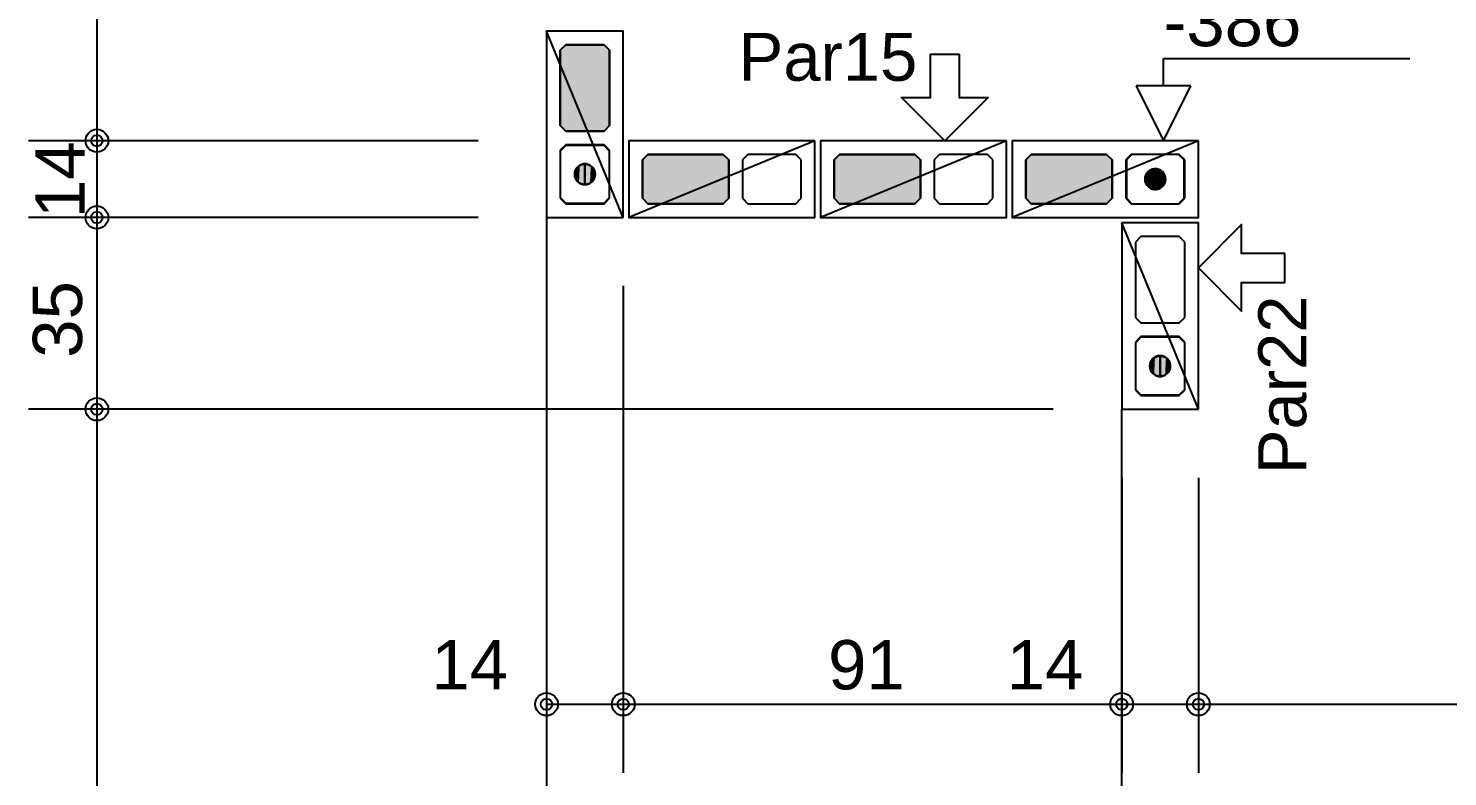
# Model space of a CAD drawing. Extents: x 0 to 119, y 0 to 84.
# Drawn here: x 9.94 to 15.12, y 43.38 to 46.11 of the extents above; entities that cross this region are included whole.
import ezdxf

# ---------------------------------------------------------------- set-up
doc = ezdxf.new("R2010")
doc.units = 0
doc.header["$MEASUREMENT"] = 0
doc.linetypes.add('ESTILO_TQS_0003', pattern=[1.5, 0.5, -0.4, 0.1, -0.5])
doc.linetypes.add('ESTILO_TQS_0005', pattern=[0.4, 0.3, -0.1])
for name, color, linetype in [('20', 1, 'CONTINUOUS'), ('27', 250, 'CONTINUOUS'), ('3', 7, 'CONTINUOUS'), ('35', 255, 'CONTINUOUS'), ('9', 8, 'CONTINUOUS')]:
    doc.layers.add(name, color=color, linetype=linetype)
doc.styles.add('TQS_ARIAL', font='arial.ttf')

msp = doc.modelspace()

# ---------------------------------------------------------------- linework, layer by layer
at = {"layer": '20', "color": 1, "linetype": 'Continuous'}
for p, q in [((14.082698, 45.90055), (14.082698, 46.00055)), ((14.082698, 46.00055), (14.982698, 46.00055)), ((14.182698, 45.90055), (13.982698, 45.90055)), ((13.982698, 45.90055), (14.082698, 45.70055)), ((14.082698, 45.70055), (14.182698, 45.90055))]:
    msp.add_line(p, q, dxfattribs=at)
at = {"layer": '27', "color": 250, "linetype": 'ESTILO_TQS_0005'}
for points in [[(12.04025, 45.73555), (12.06025, 45.75555), (12.06025, 46.03055), (12.04025, 46.05055), (11.90025, 46.05055), (11.88025, 46.03055), (11.88025, 45.75555), (11.90025, 45.73555), (12.04025, 45.73555)], [(12.04025, 45.47055), (12.06025, 45.49055), (12.06025, 45.66555), (12.04025, 45.68555), (11.90025, 45.68555), (11.88025, 45.66555), (11.88025, 45.49055), (11.90025, 45.47055), (12.04025, 45.47055)], [(12.49525, 45.63055), (12.47525, 45.65055), (12.20025, 45.65055), (12.18025, 45.63055), (12.18025, 45.49055), (12.20025, 45.47055), (12.47525, 45.47055), (12.49525, 45.49055), (12.49525, 45.63055)], [(12.76025, 45.63055), (12.74025, 45.65055), (12.56525, 45.65055), (12.54525, 45.63055), (12.54525, 45.49055), (12.56525, 45.47055), (12.74025, 45.47055), (12.76025, 45.49055), (12.76025, 45.63055)], [(13.19525, 45.63055), (13.17525, 45.65055), (12.90025, 45.65055), (12.88025, 45.63055), (12.88025, 45.49055), (12.90025, 45.47055), (13.17525, 45.47055), (13.19525, 45.49055), (13.19525, 45.63055)], [(13.46025, 45.63055), (13.44025, 45.65055), (13.26525, 45.65055), (13.24525, 45.63055), (13.24525, 45.49055), (13.26525, 45.47055), (13.44025, 45.47055), (13.46025, 45.49055), (13.46025, 45.63055)], [(13.89525, 45.63055), (13.87525, 45.65055), (13.60025, 45.65055), (13.58025, 45.63055), (13.58025, 45.49055), (13.60025, 45.47055), (13.87525, 45.47055), (13.89525, 45.49055), (13.89525, 45.63055)], [(14.16025, 45.63055), (14.14025, 45.65055), (13.96525, 45.65055), (13.94525, 45.63055), (13.94525, 45.49055), (13.96525, 45.47055), (14.14025, 45.47055), (14.16025, 45.49055), (14.16025, 45.63055)], [(14.14025, 45.03555), (14.16025, 45.05555), (14.16025, 45.33055), (14.14025, 45.35055), (14.00025, 45.35055), (13.98025, 45.33055), (13.98025, 45.05555), (14.00025, 45.03555), (14.14025, 45.03555)], [(14.14025, 44.77055), (14.16025, 44.79055), (14.16025, 44.96555), (14.14025, 44.98555), (14.00025, 44.98555), (13.98025, 44.96555), (13.98025, 44.79055), (14.00025, 44.77055), (14.14025, 44.77055)]]:
    msp.add_lwpolyline(points, dxfattribs=at)
at = {"layer": '3', "color": 7, "linetype": 'Continuous'}
for p, q in [((12.11025, 45.42055), (11.83025, 46.10055)), ((11.90025, 45.68305), (11.88025, 45.66305)), ((11.88025, 45.66305), (11.88025, 45.49305)), ((12.04025, 45.68305), (11.90025, 45.68305)), ((12.06025, 45.66305), (12.04025, 45.68305)), ((12.06025, 45.49305), (12.06025, 45.66305)), ((12.81025, 45.70055), (12.13025, 45.42055)), ((13.51025, 45.70055), (12.83025, 45.42055)), ((14.21025, 45.70055), (13.53025, 45.42055)), ((13.96775, 45.65055), (13.94775, 45.63055)), ((13.94775, 45.63055), (13.94775, 45.49055)), ((14.13775, 45.65055), (13.96775, 45.65055)), ((14.15775, 45.63055), (14.13775, 45.65055)), ((14.15775, 45.49055), (14.15775, 45.63055)), ((11.88025, 45.49305), (11.90025, 45.47305)), ((11.90025, 45.47305), (12.04025, 45.47305)), ((12.04025, 45.47305), (12.06025, 45.49305)), ((13.94775, 45.49055), (13.96775, 45.47055)), ((13.96775, 45.47055), (14.13775, 45.47055)), ((14.13775, 45.47055), (14.15775, 45.49055)), ((14.21025, 44.72055), (13.93025, 45.40055)), ((14.00025, 44.98305), (13.98025, 44.96305)), ((14.14025, 44.98305), (14.00025, 44.98305)), ((14.16025, 44.96305), (14.14025, 44.98305)), ((13.98025, 44.96305), (13.98025, 44.79305)), ((14.16025, 44.79305), (14.16025, 44.96305)), ((13.98025, 44.79305), (14.00025, 44.77305)), ((14.00025, 44.77305), (14.14025, 44.77305)), ((14.14025, 44.77305), (14.16025, 44.79305))]:
    msp.add_line(p, q, dxfattribs=at)
for points in [[(12.11025, 45.42055), (12.11025, 46.10055), (11.83025, 46.10055), (11.83025, 45.42055), (12.11025, 45.42055)], [(13.337275, 46.016497), (13.337275, 45.858524), (13.442591, 45.858524), (13.284617, 45.70055), (13.126644, 45.858524), (13.231959, 45.858524), (13.231959, 46.016497), (13.337275, 46.016497)], [(12.81025, 45.70055), (12.13025, 45.70055), (12.13025, 45.42055), (12.81025, 45.42055), (12.81025, 45.70055)], [(13.51025, 45.70055), (12.83025, 45.70055), (12.83025, 45.42055), (13.51025, 45.42055), (13.51025, 45.70055)], [(14.21025, 45.70055), (13.53025, 45.70055), (13.53025, 45.42055), (14.21025, 45.42055), (14.21025, 45.70055)], [(11.97025, 45.57865), (11.970311, 45.578647), (11.970371, 45.578638), (11.97043, 45.578622), (11.970487, 45.578601), (11.970541, 45.578575), (11.970593, 45.578542), (11.970641, 45.578505), (11.970685, 45.578463), (11.970724, 45.578417), (11.970759, 45.578367), (11.970789, 45.578314), (11.970813, 45.578258), (11.970831, 45.5782), (11.970843, 45.578141), (11.970849, 45.57808), (11.970849, 45.57802), (11.970843, 45.577959), (11.970831, 45.5779), (11.970813, 45.577842), (11.970789, 45.577786), (11.970759, 45.577733), (11.970724, 45.577683), (11.970685, 45.577637), (11.970641, 45.577595), (11.970593, 45.577558), (11.970541, 45.577525), (11.970487, 45.577499), (11.97043, 45.577478), (11.970371, 45.577462), (11.970311, 45.577453), (11.97025, 45.57745), (11.97025, 45.61585), (11.966426, 45.615656), (11.962641, 45.615076), (11.958934, 45.614116), (11.955343, 45.612787), (11.951906, 45.6111), (11.948656, 45.609075), (11.945628, 45.606731), (11.942853, 45.604093), (11.940359, 45.601188), (11.938171, 45.598045), (11.936313, 45.594697), (11.934803, 45.591178), (11.933657, 45.587525), (11.932886, 45.583774), (11.932499, 45.579965), (11.932499, 45.576135), (11.932886, 45.572326), (11.933657, 45.568575), (11.934803, 45.564922), (11.936313, 45.561403), (11.938171, 45.558055), (11.940359, 45.554912), (11.942853, 45.552007), (11.945628, 45.549369), (11.948656, 45.547025), (11.951906, 45.545), (11.955343, 45.543313), (11.958934, 45.541984), (11.962641, 45.541024), (11.966426, 45.540444), (11.97025, 45.54025), (11.97025, 45.57865)], [(11.97025, 45.57745), (11.970189, 45.577453), (11.970129, 45.577462), (11.97007, 45.577478), (11.970013, 45.577499), (11.969959, 45.577525), (11.969907, 45.577558), (11.969859, 45.577595), (11.969815, 45.577637), (11.969776, 45.577683), (11.969741, 45.577733), (11.969711, 45.577786), (11.969687, 45.577842), (11.969669, 45.5779), (11.969657, 45.577959), (11.969651, 45.57802), (11.969651, 45.57808), (11.969657, 45.578141), (11.969669, 45.5782), (11.969687, 45.578258), (11.969711, 45.578314), (11.969741, 45.578367), (11.969776, 45.578417), (11.969815, 45.578463), (11.969859, 45.578505), (11.969907, 45.578542), (11.969959, 45.578575), (11.970013, 45.578601), (11.97007, 45.578622), (11.970129, 45.578638), (11.970189, 45.578647), (11.97025, 45.57865), (11.97025, 45.54025), (11.974074, 45.540444), (11.977859, 45.541024), (11.981566, 45.541984), (11.985157, 45.543313), (11.988594, 45.545), (11.991844, 45.547025), (11.994872, 45.549369), (11.997647, 45.552007), (12.000141, 45.554912), (12.002329, 45.558055), (12.004187, 45.561403), (12.005697, 45.564922), (12.006843, 45.568575), (12.007614, 45.572326), (12.008001, 45.576135), (12.008001, 45.579965), (12.007614, 45.583774), (12.006843, 45.587525), (12.005697, 45.591178), (12.004187, 45.594697), (12.002329, 45.598045), (12.000141, 45.601188), (11.997647, 45.604093), (11.994872, 45.606731), (11.991844, 45.609075), (11.988594, 45.6111), (11.985157, 45.612787), (11.981566, 45.614116), (11.977859, 45.615076), (11.974074, 45.615656), (11.97025, 45.61585), (11.97025, 45.57745)], [(14.05335, 45.56055), (14.053347, 45.560489), (14.053338, 45.560429), (14.053322, 45.56037), (14.053301, 45.560313), (14.053275, 45.560259), (14.053242, 45.560207), (14.053205, 45.560159), (14.053163, 45.560115), (14.053117, 45.560076), (14.053067, 45.560041), (14.053014, 45.560011), (14.052958, 45.559987), (14.0529, 45.559969), (14.052841, 45.559957), (14.05278, 45.559951), (14.05272, 45.559951), (14.052659, 45.559957), (14.0526, 45.559969), (14.052542, 45.559987), (14.052486, 45.560011), (14.052433, 45.560041), (14.052383, 45.560076), (14.052337, 45.560115), (14.052295, 45.560159), (14.052258, 45.560207), (14.052225, 45.560259), (14.052199, 45.560313), (14.052178, 45.56037), (14.052162, 45.560429), (14.052153, 45.560489), (14.05215, 45.56055), (14.09055, 45.56055), (14.090356, 45.564374), (14.089776, 45.568159), (14.088816, 45.571866), (14.087487, 45.575457), (14.0858, 45.578894), (14.083775, 45.582144), (14.081431, 45.585172), (14.078793, 45.587947), (14.075888, 45.590441), (14.072745, 45.592629), (14.069397, 45.594487), (14.065878, 45.595997), (14.062225, 45.597143), (14.058474, 45.597914), (14.054665, 45.598301), (14.050835, 45.598301), (14.047026, 45.597914), (14.043275, 45.597143), (14.039622, 45.595997), (14.036103, 45.594487), (14.032755, 45.592629), (14.029612, 45.590441), (14.026707, 45.587947), (14.024069, 45.585172), (14.021725, 45.582144), (14.0197, 45.578894), (14.018013, 45.575457), (14.016684, 45.571866), (14.015724, 45.568159), (14.015144, 45.564374), (14.01495, 45.56055), (14.05335, 45.56055)], [(14.05215, 45.56055), (14.052153, 45.560611), (14.052162, 45.560671), (14.052178, 45.56073), (14.052199, 45.560787), (14.052225, 45.560841), (14.052258, 45.560893), (14.052295, 45.560941), (14.052337, 45.560985), (14.052383, 45.561024), (14.052433, 45.561059), (14.052486, 45.561089), (14.052542, 45.561113), (14.0526, 45.561131), (14.052659, 45.561143), (14.05272, 45.561149), (14.05278, 45.561149), (14.052841, 45.561143), (14.0529, 45.561131), (14.052958, 45.561113), (14.053014, 45.561089), (14.053067, 45.561059), (14.053117, 45.561024), (14.053163, 45.560985), (14.053205, 45.560941), (14.053242, 45.560893), (14.053275, 45.560841), (14.053301, 45.560787), (14.053322, 45.56073), (14.053338, 45.560671), (14.053347, 45.560611), (14.05335, 45.56055), (14.01495, 45.56055), (14.015144, 45.556726), (14.015724, 45.552941), (14.016684, 45.549234), (14.018013, 45.545643), (14.0197, 45.542206), (14.021725, 45.538956), (14.024069, 45.535928), (14.026707, 45.533153), (14.029612, 45.530659), (14.032755, 45.528471), (14.036103, 45.526613), (14.039622, 45.525103), (14.043275, 45.523957), (14.047026, 45.523186), (14.050835, 45.522799), (14.054665, 45.522799), (14.058474, 45.523186), (14.062225, 45.523957), (14.065878, 45.525103), (14.069397, 45.526613), (14.072745, 45.528471), (14.075888, 45.530659), (14.078793, 45.533153), (14.081431, 45.535928), (14.083775, 45.538956), (14.0858, 45.542206), (14.087487, 45.545643), (14.088816, 45.549234), (14.089776, 45.552941), (14.090356, 45.556726), (14.09055, 45.56055), (14.05215, 45.56055)], [(11.83025, 45.42055), (11.83025, 41.30055), (13.93025, 41.30055)], [(14.21025, 44.72055), (14.21025, 45.40055), (13.93025, 45.40055), (13.93025, 44.72055), (14.21025, 44.72055)], [(14.526197, 45.288937), (14.368224, 45.288937), (14.368224, 45.394253), (14.21025, 45.236279), (14.368224, 45.078305), (14.368224, 45.183621), (14.526197, 45.183621), (14.526197, 45.288937)], [(14.07025, 44.87865), (14.070311, 44.878647), (14.070371, 44.878638), (14.07043, 44.878622), (14.070487, 44.878601), (14.070541, 44.878575), (14.070593, 44.878542), (14.070641, 44.878505), (14.070685, 44.878463), (14.070724, 44.878417), (14.070759, 44.878367), (14.070789, 44.878314), (14.070813, 44.878258), (14.070831, 44.8782), (14.070843, 44.878141), (14.070849, 44.87808), (14.070849, 44.87802), (14.070843, 44.877959), (14.070831, 44.8779), (14.070813, 44.877842), (14.070789, 44.877786), (14.070759, 44.877733), (14.070724, 44.877683), (14.070685, 44.877637), (14.070641, 44.877595), (14.070593, 44.877558), (14.070541, 44.877525), (14.070487, 44.877499), (14.07043, 44.877478), (14.070371, 44.877462), (14.070311, 44.877453), (14.07025, 44.87745), (14.07025, 44.91585), (14.066426, 44.915656), (14.062641, 44.915076), (14.058934, 44.914116), (14.055343, 44.912787), (14.051906, 44.9111), (14.048656, 44.909075), (14.045628, 44.906731), (14.042853, 44.904093), (14.040359, 44.901188), (14.038171, 44.898045), (14.036313, 44.894697), (14.034803, 44.891178), (14.033657, 44.887525), (14.032886, 44.883774), (14.032499, 44.879965), (14.032499, 44.876135), (14.032886, 44.872326), (14.033657, 44.868575), (14.034803, 44.864922), (14.036313, 44.861403), (14.038171, 44.858055), (14.040359, 44.854912), (14.042853, 44.852007), (14.045628, 44.849369), (14.048656, 44.847025), (14.051906, 44.845), (14.055343, 44.843313), (14.058934, 44.841984), (14.062641, 44.841024), (14.066426, 44.840444), (14.07025, 44.84025), (14.07025, 44.87865)], [(14.07025, 44.87745), (14.070189, 44.877453), (14.070129, 44.877462), (14.07007, 44.877478), (14.070013, 44.877499), (14.069959, 44.877525), (14.069907, 44.877558), (14.069859, 44.877595), (14.069815, 44.877637), (14.069776, 44.877683), (14.069741, 44.877733), (14.069711, 44.877786), (14.069687, 44.877842), (14.069669, 44.8779), (14.069657, 44.877959), (14.069651, 44.87802), (14.069651, 44.87808), (14.069657, 44.878141), (14.069669, 44.8782), (14.069687, 44.878258), (14.069711, 44.878314), (14.069741, 44.878367), (14.069776, 44.878417), (14.069815, 44.878463), (14.069859, 44.878505), (14.069907, 44.878542), (14.069959, 44.878575), (14.070013, 44.878601), (14.07007, 44.878622), (14.070129, 44.878638), (14.070189, 44.878647), (14.07025, 44.87865), (14.07025, 44.84025), (14.074074, 44.840444), (14.077859, 44.841024), (14.081566, 44.841984), (14.085157, 44.843313), (14.088594, 44.845), (14.091844, 44.847025), (14.094872, 44.849369), (14.097647, 44.852007), (14.100141, 44.854912), (14.102329, 44.858055), (14.104187, 44.861403), (14.105697, 44.864922), (14.106843, 44.868575), (14.107614, 44.872326), (14.108001, 44.876135), (14.108001, 44.879965), (14.107614, 44.883774), (14.106843, 44.887525), (14.105697, 44.891178), (14.104187, 44.894697), (14.102329, 44.898045), (14.100141, 44.901188), (14.097647, 44.904093), (14.094872, 44.906731), (14.091844, 44.909075), (14.088594, 44.9111), (14.085157, 44.912787), (14.081566, 44.914116), (14.077859, 44.915076), (14.074074, 44.915656), (14.07025, 44.91585), (14.07025, 44.87745)], [(13.93025, 41.70055), (13.93025, 44.72055)]]:
    msp.add_lwpolyline(points, dxfattribs=at)
for centre in [(11.97025, 45.57805), (14.05275, 45.56055), (14.07025, 44.87805)]:
    msp.add_circle(centre, 0.0372, dxfattribs=at)
for points in [[(11.938171, 45.598045), (11.938171, 45.558055), (11.940359, 45.601188)], [(11.938171, 45.558055), (11.940359, 45.554912), (11.940359, 45.601188)], [(11.940359, 45.601188), (11.940359, 45.554912), (11.942853, 45.604093)], [(11.940359, 45.554912), (11.942853, 45.552007), (11.942853, 45.604093)], [(11.942853, 45.604093), (11.942853, 45.552007), (11.945628, 45.606731)], [(11.942853, 45.552007), (11.945628, 45.549369), (11.945628, 45.606731)], [(11.945628, 45.606731), (11.945628, 45.549369), (11.948656, 45.609075)], [(11.945628, 45.549369), (11.948656, 45.547025), (11.948656, 45.609075)], [(11.948656, 45.609075), (11.948656, 45.547025), (11.951906, 45.6111)], [(11.948656, 45.547025), (11.951906, 45.545), (11.951906, 45.6111)], [(11.951906, 45.6111), (11.951906, 45.545), (11.955343, 45.612787)], [(11.951906, 45.545), (11.955343, 45.543313), (11.955343, 45.612787)], [(11.955343, 45.612787), (11.955343, 45.543313), (11.958934, 45.614116)], [(11.955343, 45.543313), (11.958934, 45.541984), (11.958934, 45.614116)], [(11.958934, 45.614116), (11.958934, 45.541984), (11.962641, 45.615076)], [(11.958934, 45.541984), (11.962641, 45.541024), (11.962641, 45.615076)], [(11.966426, 45.540444), (11.966426, 45.615656), (11.962641, 45.541024)], [(11.962641, 45.615076), (11.962641, 45.541024), (11.966426, 45.615656)], [(11.966426, 45.540444), (11.97025, 45.57865), (11.97025, 45.61585)], [(11.966426, 45.540444), (11.97025, 45.61585), (11.966426, 45.615656)], [(11.97025, 45.57745), (11.974074, 45.615656), (11.97025, 45.61585)], [(11.97025, 45.57745), (11.97025, 45.54025), (11.974074, 45.615656)], [(11.97025, 45.54025), (11.974074, 45.540444), (11.974074, 45.615656)], [(11.974074, 45.615656), (11.974074, 45.540444), (11.977859, 45.615076)], [(11.974074, 45.540444), (11.977859, 45.541024), (11.977859, 45.615076)], [(11.977859, 45.615076), (11.977859, 45.541024), (11.981566, 45.614116)], [(11.977859, 45.541024), (11.981566, 45.541984), (11.981566, 45.614116)], [(11.981566, 45.614116), (11.981566, 45.541984), (11.985157, 45.612787)], [(11.981566, 45.541984), (11.985157, 45.543313), (11.985157, 45.612787)], [(11.985157, 45.612787), (11.985157, 45.543313), (11.988594, 45.6111)], [(11.985157, 45.543313), (11.988594, 45.545), (11.988594, 45.6111)], [(11.988594, 45.6111), (11.988594, 45.545), (11.991844, 45.609075)], [(11.988594, 45.545), (11.991844, 45.547025), (11.991844, 45.609075)], [(11.991844, 45.609075), (11.991844, 45.547025), (11.994872, 45.606731)], [(11.991844, 45.547025), (11.994872, 45.549369), (11.994872, 45.606731)], [(11.994872, 45.606731), (11.994872, 45.549369), (11.997647, 45.604093)], [(11.994872, 45.549369), (11.997647, 45.552007), (11.997647, 45.604093)], [(11.997647, 45.604093), (11.997647, 45.552007), (12.000141, 45.601188)], [(11.997647, 45.552007), (12.000141, 45.554912), (12.000141, 45.601188)], [(12.000141, 45.601188), (12.000141, 45.554912), (12.002329, 45.598045)], [(11.932499, 45.579965), (11.932499, 45.576135), (11.932886, 45.583774)], [(11.932499, 45.576135), (11.932886, 45.572326), (11.932886, 45.583774)], [(11.932886, 45.583774), (11.932886, 45.572326), (11.933657, 45.587525)], [(11.932886, 45.572326), (11.933657, 45.568575), (11.933657, 45.587525)], [(11.933657, 45.587525), (11.933657, 45.568575), (11.934803, 45.591178)], [(11.933657, 45.568575), (11.934803, 45.564922), (11.934803, 45.591178)], [(11.934803, 45.591178), (11.934803, 45.564922), (11.936313, 45.594697)], [(11.934803, 45.564922), (11.936313, 45.561403), (11.936313, 45.594697)], [(11.936313, 45.594697), (11.936313, 45.561403), (11.938171, 45.598045)], [(11.936313, 45.561403), (11.938171, 45.558055), (11.938171, 45.598045)], [(11.966426, 45.540444), (11.97025, 45.54025), (11.97025, 45.57865)], [(11.969815, 45.577637), (11.97025, 45.57745), (11.969776, 45.577683)], [(11.97025, 45.57745), (11.97025, 45.57745), (11.969776, 45.577683)], [(11.969776, 45.577683), (11.97025, 45.57745), (11.969776, 45.577683)], [(11.97025, 45.57745), (11.97025, 45.57745), (11.969776, 45.577683)], [(11.969776, 45.577683), (11.97025, 45.57745), (11.969776, 45.577683)], [(11.97025, 45.57745), (11.97025, 45.57745), (11.969776, 45.577683)], [(11.969859, 45.577595), (11.97025, 45.57745), (11.969815, 45.577637)], [(11.97025, 45.57745), (11.97025, 45.57745), (11.969815, 45.577637)], [(11.969815, 45.577637), (11.97025, 45.57745), (11.969815, 45.577637)], [(11.97025, 45.57745), (11.97025, 45.57745), (11.969815, 45.577637)], [(11.969907, 45.577558), (11.97025, 45.57745), (11.969859, 45.577595)], [(11.97025, 45.57745), (11.97025, 45.57745), (11.969859, 45.577595)], [(11.969959, 45.577525), (11.97025, 45.57745), (11.969907, 45.577558)], [(11.97025, 45.57745), (11.97025, 45.57745), (11.969907, 45.577558)], [(11.97007, 45.577478), (11.97025, 45.57745), (11.969959, 45.577525)], [(11.97025, 45.57745), (11.97025, 45.57745), (11.969959, 45.577525)], [(11.97025, 45.57745), (11.97025, 45.57745), (11.97007, 45.577478)], [(11.97025, 45.57745), (11.97025, 45.57745), (11.97007, 45.577478)], [(11.97025, 45.57865), (11.970724, 45.578417), (11.97025, 45.57865)], [(11.970724, 45.578417), (11.970724, 45.578417), (11.97025, 45.57865)], [(11.97025, 45.57865), (11.970724, 45.578417), (11.97025, 45.57865)], [(11.970724, 45.578417), (11.970724, 45.578417), (11.97025, 45.57865)], [(11.97025, 45.57865), (11.970724, 45.578417), (11.97025, 45.57865)], [(11.970724, 45.578417), (11.970685, 45.578463), (11.97025, 45.57865)], [(11.97025, 45.57865), (11.970685, 45.578463), (11.97025, 45.57865)], [(11.970685, 45.578463), (11.970685, 45.578463), (11.97025, 45.57865)], [(11.97025, 45.57865), (11.970685, 45.578463), (11.97025, 45.57865)], [(11.970685, 45.578463), (11.970641, 45.578505), (11.97025, 45.57865)], [(11.97025, 45.57865), (11.970641, 45.578505), (11.97025, 45.57865)], [(11.970641, 45.578505), (11.970593, 45.578542), (11.97025, 45.57865)], [(11.97025, 45.57865), (11.970593, 45.578542), (11.97025, 45.57865)], [(11.970593, 45.578542), (11.970541, 45.578575), (11.97025, 45.57865)], [(11.97025, 45.57865), (11.970541, 45.578575), (11.97025, 45.57865)], [(11.970541, 45.578575), (11.97043, 45.578622), (11.97025, 45.57865)], [(11.97025, 45.57865), (11.97043, 45.578622), (11.97025, 45.57865)], [(11.97043, 45.578622), (11.97025, 45.57865), (11.97025, 45.57865)], [(11.97025, 45.57865), (11.97025, 45.57865), (11.97025, 45.57865)], [(11.97025, 45.57865), (11.97025, 45.57865), (11.97025, 45.57865)], [(11.97025, 45.57865), (11.97025, 45.57865), (11.97025, 45.57865)], [(11.97025, 45.57865), (11.97025, 45.57865), (11.97025, 45.57865)], [(11.97025, 45.57865), (11.97025, 45.57865), (11.97025, 45.57865)], [(11.97025, 45.57865), (11.97025, 45.57865), (11.97025, 45.57865)], [(11.97025, 45.57865), (11.97025, 45.57865), (11.97025, 45.57865)], [(11.97025, 45.57865), (11.97025, 45.57865), (11.97025, 45.57865)], [(11.97025, 45.57865), (11.97025, 45.57865), (11.97025, 45.57865)], [(11.97025, 45.57865), (11.97025, 45.57865), (11.97025, 45.57865)], [(11.97025, 45.57865), (11.97025, 45.57865), (11.97025, 45.57865)], [(11.97025, 45.57865), (11.97025, 45.57865), (11.97025, 45.57865)], [(11.97025, 45.57745), (11.97025, 45.57745), (11.97025, 45.57745)], [(11.97025, 45.57745), (11.97025, 45.57745), (11.97025, 45.57745)], [(11.97025, 45.57745), (11.97025, 45.57745), (11.97025, 45.57745)], [(11.97025, 45.57745), (11.97025, 45.57745), (11.97025, 45.57745)], [(11.97025, 45.57745), (11.97025, 45.57745), (11.97025, 45.57745)], [(11.97025, 45.57745), (11.97025, 45.57745), (11.97025, 45.57745)], [(11.97025, 45.57745), (11.97025, 45.57745), (11.97025, 45.57745)], [(11.97025, 45.57745), (11.97025, 45.57745), (11.97025, 45.57745)], [(11.97025, 45.57745), (11.97025, 45.57745), (11.97025, 45.57745)], [(11.97025, 45.57745), (11.97025, 45.57745), (11.97025, 45.57745)], [(11.97025, 45.57745), (11.97025, 45.57745), (11.97025, 45.57745)], [(11.97025, 45.57745), (11.97025, 45.57745), (11.97025, 45.57745)], [(12.000141, 45.554912), (12.002329, 45.558055), (12.002329, 45.598045)], [(12.002329, 45.598045), (12.002329, 45.558055), (12.004187, 45.594697)], [(12.002329, 45.558055), (12.004187, 45.561403), (12.004187, 45.594697)], [(12.004187, 45.594697), (12.004187, 45.561403), (12.005697, 45.591178)], [(12.004187, 45.561403), (12.005697, 45.564922), (12.005697, 45.591178)], [(12.005697, 45.591178), (12.005697, 45.564922), (12.006843, 45.587525)], [(12.005697, 45.564922), (12.006843, 45.568575), (12.006843, 45.587525)], [(12.006843, 45.587525), (12.006843, 45.568575), (12.007614, 45.583774)], [(12.006843, 45.568575), (12.007614, 45.572326), (12.007614, 45.583774)], [(12.007614, 45.583774), (12.007614, 45.572326), (12.008001, 45.579965)], [(12.007614, 45.572326), (12.008001, 45.576135), (12.008001, 45.579965)], [(14.05335, 45.56055), (14.015144, 45.564374), (14.01495, 45.56055)], [(14.05215, 45.56055), (14.01495, 45.56055), (14.015144, 45.556726)], [(14.05335, 45.56055), (14.015724, 45.568159), (14.015144, 45.564374)], [(14.05215, 45.56055), (14.015144, 45.556726), (14.015724, 45.552941)], [(14.05335, 45.56055), (14.016684, 45.571866), (14.015724, 45.568159)], [(14.05215, 45.56055), (14.015724, 45.552941), (14.016684, 45.549234)], [(14.05335, 45.56055), (14.018013, 45.575457), (14.016684, 45.571866)], [(14.05215, 45.56055), (14.016684, 45.549234), (14.018013, 45.545643)], [(14.05335, 45.56055), (14.0197, 45.578894), (14.018013, 45.575457)], [(14.05215, 45.56055), (14.018013, 45.545643), (14.0197, 45.542206)], [(14.05335, 45.56055), (14.021725, 45.582144), (14.0197, 45.578894)], [(14.05215, 45.56055), (14.0197, 45.542206), (14.021725, 45.538956)], [(14.05335, 45.56055), (14.024069, 45.585172), (14.021725, 45.582144)], [(14.05215, 45.56055), (14.021725, 45.538956), (14.024069, 45.535928)], [(14.05335, 45.56055), (14.026707, 45.587947), (14.024069, 45.585172)], [(14.05215, 45.56055), (14.024069, 45.535928), (14.026707, 45.533153)], [(14.05335, 45.56055), (14.029612, 45.590441), (14.026707, 45.587947)], [(14.05215, 45.56055), (14.026707, 45.533153), (14.029612, 45.530659)], [(14.05335, 45.56055), (14.032755, 45.592629), (14.029612, 45.590441)], [(14.05215, 45.56055), (14.029612, 45.530659), (14.032755, 45.528471)], [(14.05335, 45.56055), (14.036103, 45.594487), (14.032755, 45.592629)], [(14.05215, 45.56055), (14.032755, 45.528471), (14.036103, 45.526613)], [(14.05335, 45.56055), (14.039622, 45.595997), (14.036103, 45.594487)], [(14.05215, 45.56055), (14.036103, 45.526613), (14.039622, 45.525103)], [(14.05335, 45.56055), (14.043275, 45.597143), (14.039622, 45.595997)], [(14.05215, 45.56055), (14.039622, 45.525103), (14.043275, 45.523957)], [(14.05335, 45.56055), (14.047026, 45.597914), (14.043275, 45.597143)], [(14.05215, 45.56055), (14.043275, 45.523957), (14.047026, 45.523186)], [(14.05335, 45.56055), (14.050835, 45.598301), (14.047026, 45.597914)], [(14.05215, 45.56055), (14.047026, 45.523186), (14.050835, 45.522799)], [(14.05335, 45.56055), (14.054665, 45.598301), (14.050835, 45.598301)], [(14.05215, 45.56055), (14.050835, 45.522799), (14.054665, 45.522799)], [(14.052383, 45.561024), (14.052178, 45.56073), (14.05215, 45.56055)], [(14.052383, 45.561024), (14.05215, 45.56055), (14.05215, 45.56055)], [(14.052383, 45.561024), (14.05215, 45.56055), (14.05215, 45.56055)], [(14.052383, 45.561024), (14.05215, 45.56055), (14.05215, 45.56055)], [(14.052383, 45.561024), (14.05215, 45.56055), (14.05215, 45.56055)], [(14.052383, 45.561024), (14.05215, 45.56055), (14.05215, 45.56055)], [(14.052383, 45.561024), (14.05215, 45.56055), (14.05215, 45.56055)], [(14.052383, 45.561024), (14.05215, 45.56055), (14.05215, 45.56055)], [(14.052383, 45.561024), (14.05215, 45.56055), (14.05215, 45.56055)], [(14.052383, 45.561024), (14.05215, 45.56055), (14.05215, 45.56055)], [(14.052383, 45.561024), (14.05215, 45.56055), (14.05215, 45.56055)], [(14.052383, 45.561024), (14.05215, 45.56055), (14.05215, 45.56055)], [(14.052383, 45.561024), (14.05215, 45.56055), (14.05215, 45.56055)], [(14.052383, 45.561024), (14.05215, 45.56055), (14.05215, 45.56055)], [(14.052383, 45.561024), (14.05215, 45.56055), (14.05215, 45.56055)], [(14.052383, 45.561024), (14.05215, 45.56055), (14.05215, 45.56055)], [(14.052383, 45.561024), (14.05215, 45.56055), (14.05215, 45.56055)], [(14.052383, 45.561024), (14.05215, 45.56055), (14.05215, 45.56055)], [(14.052383, 45.561024), (14.05215, 45.56055), (14.05215, 45.56055)], [(14.052383, 45.561024), (14.05215, 45.56055), (14.05215, 45.56055)], [(14.052383, 45.561024), (14.05215, 45.56055), (14.05215, 45.56055)], [(14.052383, 45.561024), (14.05215, 45.56055), (14.05215, 45.56055)], [(14.052383, 45.561024), (14.05215, 45.56055), (14.05215, 45.56055)], [(14.05215, 45.56055), (14.054665, 45.522799), (14.09055, 45.56055)], [(14.052383, 45.561024), (14.052225, 45.560841), (14.052178, 45.56073)], [(14.052383, 45.561024), (14.052258, 45.560893), (14.052225, 45.560841)], [(14.052383, 45.561024), (14.052295, 45.560941), (14.052258, 45.560893)], [(14.052383, 45.561024), (14.052337, 45.560985), (14.052295, 45.560941)], [(14.052383, 45.561024), (14.052383, 45.561024), (14.052337, 45.560985)], [(14.052383, 45.561024), (14.052337, 45.560985), (14.052337, 45.560985)], [(14.052383, 45.561024), (14.052383, 45.561024), (14.052383, 45.561024)], [(14.05335, 45.56055), (14.053117, 45.560076), (14.053117, 45.560076)], [(14.05335, 45.56055), (14.053117, 45.560076), (14.053117, 45.560076)], [(14.05335, 45.56055), (14.053117, 45.560076), (14.053163, 45.560115)], [(14.05335, 45.56055), (14.053163, 45.560115), (14.053163, 45.560115)], [(14.05335, 45.56055), (14.053163, 45.560115), (14.053205, 45.560159)], [(14.05335, 45.56055), (14.053205, 45.560159), (14.053242, 45.560207)], [(14.05335, 45.56055), (14.053242, 45.560207), (14.053275, 45.560259)], [(14.05335, 45.56055), (14.053275, 45.560259), (14.053322, 45.56037)], [(14.05335, 45.56055), (14.053322, 45.56037), (14.05335, 45.56055)], [(14.09055, 45.56055), (14.054665, 45.598301), (14.05335, 45.56055)], [(14.05335, 45.56055), (14.05335, 45.56055), (14.05335, 45.56055)], [(14.05335, 45.56055), (14.05335, 45.56055), (14.05335, 45.56055)], [(14.05335, 45.56055), (14.05335, 45.56055), (14.05335, 45.56055)], [(14.05335, 45.56055), (14.05335, 45.56055), (14.05335, 45.56055)], [(14.05335, 45.56055), (14.05335, 45.56055), (14.05335, 45.56055)], [(14.05335, 45.56055), (14.05335, 45.56055), (14.05335, 45.56055)], [(14.05335, 45.56055), (14.05335, 45.56055), (14.05335, 45.56055)], [(14.05335, 45.56055), (14.05335, 45.56055), (14.05335, 45.56055)], [(14.05335, 45.56055), (14.05335, 45.56055), (14.05335, 45.56055)], [(14.05335, 45.56055), (14.05335, 45.56055), (14.05335, 45.56055)], [(14.05335, 45.56055), (14.05335, 45.56055), (14.05335, 45.56055)], [(14.05335, 45.56055), (14.05335, 45.56055), (14.05335, 45.56055)], [(14.05335, 45.56055), (14.05335, 45.56055), (14.05335, 45.56055)], [(14.05335, 45.56055), (14.05335, 45.56055), (14.05335, 45.56055)], [(14.05335, 45.56055), (14.05335, 45.56055), (14.05335, 45.56055)], [(14.05335, 45.56055), (14.05335, 45.56055), (14.05335, 45.56055)], [(14.05335, 45.56055), (14.05335, 45.56055), (14.05335, 45.56055)], [(14.05335, 45.56055), (14.05335, 45.56055), (14.05335, 45.56055)], [(14.05335, 45.56055), (14.05335, 45.56055), (14.05335, 45.56055)], [(14.05335, 45.56055), (14.05335, 45.56055), (14.05335, 45.56055)], [(14.05335, 45.56055), (14.05335, 45.56055), (14.05335, 45.56055)], [(14.09055, 45.56055), (14.058474, 45.597914), (14.054665, 45.598301)], [(14.09055, 45.56055), (14.054665, 45.522799), (14.058474, 45.523186)], [(14.09055, 45.56055), (14.062225, 45.597143), (14.058474, 45.597914)], [(14.09055, 45.56055), (14.058474, 45.523186), (14.062225, 45.523957)], [(14.09055, 45.56055), (14.065878, 45.595997), (14.062225, 45.597143)], [(14.09055, 45.56055), (14.062225, 45.523957), (14.065878, 45.525103)], [(14.09055, 45.56055), (14.069397, 45.594487), (14.065878, 45.595997)], [(14.09055, 45.56055), (14.065878, 45.525103), (14.069397, 45.526613)], [(14.09055, 45.56055), (14.072745, 45.592629), (14.069397, 45.594487)], [(14.09055, 45.56055), (14.069397, 45.526613), (14.072745, 45.528471)], [(14.09055, 45.56055), (14.075888, 45.590441), (14.072745, 45.592629)], [(14.09055, 45.56055), (14.072745, 45.528471), (14.075888, 45.530659)], [(14.09055, 45.56055), (14.078793, 45.587947), (14.075888, 45.590441)], [(14.09055, 45.56055), (14.075888, 45.530659), (14.078793, 45.533153)], [(14.09055, 45.56055), (14.081431, 45.585172), (14.078793, 45.587947)], [(14.09055, 45.56055), (14.078793, 45.533153), (14.081431, 45.535928)], [(14.09055, 45.56055), (14.083775, 45.582144), (14.081431, 45.585172)], [(14.09055, 45.56055), (14.081431, 45.535928), (14.083775, 45.538956)], [(14.09055, 45.56055), (14.0858, 45.578894), (14.083775, 45.582144)], [(14.09055, 45.56055), (14.083775, 45.538956), (14.0858, 45.542206)], [(14.09055, 45.56055), (14.087487, 45.575457), (14.0858, 45.578894)], [(14.09055, 45.56055), (14.0858, 45.542206), (14.087487, 45.545643)], [(14.09055, 45.56055), (14.088816, 45.571866), (14.087487, 45.575457)], [(14.09055, 45.56055), (14.087487, 45.545643), (14.088816, 45.549234)], [(14.09055, 45.56055), (14.089776, 45.568159), (14.088816, 45.571866)], [(14.09055, 45.56055), (14.088816, 45.549234), (14.089776, 45.552941)], [(14.09055, 45.56055), (14.090356, 45.564374), (14.089776, 45.568159)], [(14.09055, 45.56055), (14.089776, 45.552941), (14.090356, 45.556726)], [(14.032499, 44.879965), (14.032499, 44.876135), (14.032886, 44.883774)], [(14.032499, 44.876135), (14.032886, 44.872326), (14.032886, 44.883774)], [(14.032886, 44.883774), (14.032886, 44.872326), (14.033657, 44.887525)], [(14.032886, 44.872326), (14.033657, 44.868575), (14.033657, 44.887525)], [(14.033657, 44.887525), (14.033657, 44.868575), (14.034803, 44.891178)], [(14.033657, 44.868575), (14.034803, 44.864922), (14.034803, 44.891178)], [(14.034803, 44.891178), (14.034803, 44.864922), (14.036313, 44.894697)], [(14.034803, 44.864922), (14.036313, 44.861403), (14.036313, 44.894697)], [(14.036313, 44.894697), (14.036313, 44.861403), (14.038171, 44.898045)], [(14.036313, 44.861403), (14.038171, 44.858055), (14.038171, 44.898045)], [(14.038171, 44.898045), (14.038171, 44.858055), (14.040359, 44.901188)], [(14.038171, 44.858055), (14.040359, 44.854912), (14.040359, 44.901188)], [(14.040359, 44.901188), (14.040359, 44.854912), (14.042853, 44.904093)], [(14.040359, 44.854912), (14.042853, 44.852007), (14.042853, 44.904093)], [(14.042853, 44.904093), (14.042853, 44.852007), (14.045628, 44.906731)], [(14.042853, 44.852007), (14.045628, 44.849369), (14.045628, 44.906731)], [(14.045628, 44.906731), (14.045628, 44.849369), (14.048656, 44.909075)], [(14.045628, 44.849369), (14.048656, 44.847025), (14.048656, 44.909075)], [(14.048656, 44.909075), (14.048656, 44.847025), (14.051906, 44.9111)], [(14.048656, 44.847025), (14.051906, 44.845), (14.051906, 44.9111)], [(14.051906, 44.9111), (14.051906, 44.845), (14.055343, 44.912787)], [(14.051906, 44.845), (14.055343, 44.843313), (14.055343, 44.912787)], [(14.055343, 44.912787), (14.055343, 44.843313), (14.058934, 44.914116)], [(14.055343, 44.843313), (14.058934, 44.841984), (14.058934, 44.914116)], [(14.058934, 44.914116), (14.058934, 44.841984), (14.062641, 44.915076)], [(14.058934, 44.841984), (14.062641, 44.841024), (14.062641, 44.915076)], [(14.066426, 44.840444), (14.066426, 44.915656), (14.062641, 44.841024)], [(14.062641, 44.915076), (14.062641, 44.841024), (14.066426, 44.915656)], [(14.066426, 44.840444), (14.07025, 44.87865), (14.07025, 44.91585)], [(14.066426, 44.840444), (14.07025, 44.91585), (14.066426, 44.915656)], [(14.066426, 44.840444), (14.07025, 44.84025), (14.07025, 44.87865)], [(14.069815, 44.877637), (14.07025, 44.87745), (14.069776, 44.877683)], [(14.07025, 44.87745), (14.07025, 44.87745), (14.069776, 44.877683)], [(14.069776, 44.877683), (14.07025, 44.87745), (14.069776, 44.877683)], [(14.07025, 44.87745), (14.07025, 44.87745), (14.069776, 44.877683)], [(14.069776, 44.877683), (14.07025, 44.87745), (14.069776, 44.877683)], [(14.07025, 44.87745), (14.07025, 44.87745), (14.069776, 44.877683)], [(14.069859, 44.877595), (14.07025, 44.87745), (14.069815, 44.877637)], [(14.07025, 44.87745), (14.07025, 44.87745), (14.069815, 44.877637)], [(14.069815, 44.877637), (14.07025, 44.87745), (14.069815, 44.877637)], [(14.07025, 44.87745), (14.07025, 44.87745), (14.069815, 44.877637)], [(14.069907, 44.877558), (14.07025, 44.87745), (14.069859, 44.877595)], [(14.07025, 44.87745), (14.07025, 44.87745), (14.069859, 44.877595)], [(14.069959, 44.877525), (14.07025, 44.87745), (14.069907, 44.877558)], [(14.07025, 44.87745), (14.07025, 44.87745), (14.069907, 44.877558)], [(14.07007, 44.877478), (14.07025, 44.87745), (14.069959, 44.877525)], [(14.07025, 44.87745), (14.07025, 44.87745), (14.069959, 44.877525)], [(14.07025, 44.87745), (14.07025, 44.87745), (14.07007, 44.877478)], [(14.07025, 44.87745), (14.07025, 44.87745), (14.07007, 44.877478)], [(14.07025, 44.87745), (14.074074, 44.915656), (14.07025, 44.91585)], [(14.07025, 44.87745), (14.07025, 44.84025), (14.074074, 44.915656)], [(14.07025, 44.84025), (14.074074, 44.840444), (14.074074, 44.915656)], [(14.07025, 44.87865), (14.070724, 44.878417), (14.07025, 44.87865)], [(14.070724, 44.878417), (14.070724, 44.878417), (14.07025, 44.87865)], [(14.07025, 44.87865), (14.070724, 44.878417), (14.07025, 44.87865)], [(14.070724, 44.878417), (14.070724, 44.878417), (14.07025, 44.87865)], [(14.07025, 44.87865), (14.070724, 44.878417), (14.07025, 44.87865)], [(14.070724, 44.878417), (14.070685, 44.878463), (14.07025, 44.87865)], [(14.07025, 44.87865), (14.070685, 44.878463), (14.07025, 44.87865)], [(14.070685, 44.878463), (14.070685, 44.878463), (14.07025, 44.87865)], [(14.07025, 44.87865), (14.070685, 44.878463), (14.07025, 44.87865)], [(14.070685, 44.878463), (14.070641, 44.878505), (14.07025, 44.87865)], [(14.07025, 44.87865), (14.070641, 44.878505), (14.07025, 44.87865)], [(14.070641, 44.878505), (14.070593, 44.878542), (14.07025, 44.87865)], [(14.07025, 44.87865), (14.070593, 44.878542), (14.07025, 44.87865)], [(14.070593, 44.878542), (14.070541, 44.878575), (14.07025, 44.87865)], [(14.07025, 44.87865), (14.070541, 44.878575), (14.07025, 44.87865)], [(14.070541, 44.878575), (14.07043, 44.878622), (14.07025, 44.87865)], [(14.07025, 44.87865), (14.07043, 44.878622), (14.07025, 44.87865)], [(14.07043, 44.878622), (14.07025, 44.87865), (14.07025, 44.87865)], [(14.07025, 44.87865), (14.07025, 44.87865), (14.07025, 44.87865)], [(14.07025, 44.87865), (14.07025, 44.87865), (14.07025, 44.87865)], [(14.07025, 44.87865), (14.07025, 44.87865), (14.07025, 44.87865)], [(14.07025, 44.87865), (14.07025, 44.87865), (14.07025, 44.87865)], [(14.07025, 44.87865), (14.07025, 44.87865), (14.07025, 44.87865)], [(14.07025, 44.87865), (14.07025, 44.87865), (14.07025, 44.87865)], [(14.07025, 44.87865), (14.07025, 44.87865), (14.07025, 44.87865)], [(14.07025, 44.87865), (14.07025, 44.87865), (14.07025, 44.87865)], [(14.07025, 44.87865), (14.07025, 44.87865), (14.07025, 44.87865)], [(14.07025, 44.87865), (14.07025, 44.87865), (14.07025, 44.87865)], [(14.07025, 44.87865), (14.07025, 44.87865), (14.07025, 44.87865)], [(14.07025, 44.87865), (14.07025, 44.87865), (14.07025, 44.87865)], [(14.07025, 44.87745), (14.07025, 44.87745), (14.07025, 44.87745)], [(14.07025, 44.87745), (14.07025, 44.87745), (14.07025, 44.87745)], [(14.07025, 44.87745), (14.07025, 44.87745), (14.07025, 44.87745)], [(14.07025, 44.87745), (14.07025, 44.87745), (14.07025, 44.87745)], [(14.07025, 44.87745), (14.07025, 44.87745), (14.07025, 44.87745)], [(14.07025, 44.87745), (14.07025, 44.87745), (14.07025, 44.87745)], [(14.07025, 44.87745), (14.07025, 44.87745), (14.07025, 44.87745)], [(14.07025, 44.87745), (14.07025, 44.87745), (14.07025, 44.87745)], [(14.07025, 44.87745), (14.07025, 44.87745), (14.07025, 44.87745)], [(14.07025, 44.87745), (14.07025, 44.87745), (14.07025, 44.87745)], [(14.07025, 44.87745), (14.07025, 44.87745), (14.07025, 44.87745)], [(14.07025, 44.87745), (14.07025, 44.87745), (14.07025, 44.87745)], [(14.074074, 44.915656), (14.074074, 44.840444), (14.077859, 44.915076)], [(14.074074, 44.840444), (14.077859, 44.841024), (14.077859, 44.915076)], [(14.077859, 44.915076), (14.077859, 44.841024), (14.081566, 44.914116)], [(14.077859, 44.841024), (14.081566, 44.841984), (14.081566, 44.914116)], [(14.081566, 44.914116), (14.081566, 44.841984), (14.085157, 44.912787)], [(14.081566, 44.841984), (14.085157, 44.843313), (14.085157, 44.912787)], [(14.085157, 44.912787), (14.085157, 44.843313), (14.088594, 44.9111)], [(14.085157, 44.843313), (14.088594, 44.845), (14.088594, 44.9111)], [(14.088594, 44.9111), (14.088594, 44.845), (14.091844, 44.909075)], [(14.088594, 44.845), (14.091844, 44.847025), (14.091844, 44.909075)], [(14.091844, 44.909075), (14.091844, 44.847025), (14.094872, 44.906731)], [(14.091844, 44.847025), (14.094872, 44.849369), (14.094872, 44.906731)], [(14.094872, 44.906731), (14.094872, 44.849369), (14.097647, 44.904093)], [(14.094872, 44.849369), (14.097647, 44.852007), (14.097647, 44.904093)], [(14.097647, 44.904093), (14.097647, 44.852007), (14.100141, 44.901188)], [(14.097647, 44.852007), (14.100141, 44.854912), (14.100141, 44.901188)], [(14.100141, 44.901188), (14.100141, 44.854912), (14.102329, 44.898045)], [(14.100141, 44.854912), (14.102329, 44.858055), (14.102329, 44.898045)], [(14.102329, 44.898045), (14.102329, 44.858055), (14.104187, 44.894697)], [(14.102329, 44.858055), (14.104187, 44.861403), (14.104187, 44.894697)], [(14.104187, 44.894697), (14.104187, 44.861403), (14.105697, 44.891178)], [(14.104187, 44.861403), (14.105697, 44.864922), (14.105697, 44.891178)], [(14.105697, 44.891178), (14.105697, 44.864922), (14.106843, 44.887525)], [(14.105697, 44.864922), (14.106843, 44.868575), (14.106843, 44.887525)], [(14.106843, 44.887525), (14.106843, 44.868575), (14.107614, 44.883774)], [(14.106843, 44.868575), (14.107614, 44.872326), (14.107614, 44.883774)], [(14.107614, 44.883774), (14.107614, 44.872326), (14.108001, 44.879965)], [(14.107614, 44.872326), (14.108001, 44.876135), (14.108001, 44.879965)]]:
    msp.add_solid(points, dxfattribs=at)
at = {"layer": '35', "color": 255, "linetype": 'Continuous'}
for p, q in [((10.188348, 46.90055), (10.188348, 45.70055)), ((11.58025, 45.70055), (9.938348, 45.70055)), ((11.58025, 45.70055), (9.938348, 45.70055)), ((10.188348, 45.70055), (10.188348, 45.42055)), ((11.83025, 45.70055), (11.83025, 45.70055)), ((11.83025, 45.70055), (11.83025, 45.70055)), ((11.58025, 45.42055), (9.938348, 45.42055)), ((11.58025, 45.42055), (9.938348, 45.42055)), ((10.188348, 45.42055), (10.188348, 44.72055)), ((11.83025, 45.42055), (11.83025, 45.42055)), ((11.83025, 45.42055), (11.83025, 45.42055)), ((11.83025, 45.42055), (11.83025, 45.42055)), ((12.11025, 45.42055), (12.11025, 45.42055)), ((12.11025, 45.42055), (12.11025, 45.42055)), ((11.83025, 45.17055), (11.83025, 43.39387)), ((12.11025, 45.17055), (12.11025, 43.39387)), ((12.11025, 45.17055), (12.11025, 43.39387)), ((13.68025, 44.72055), (9.938348, 44.72055)), ((13.68025, 44.72055), (9.938348, 44.72055)), ((10.188348, 44.72055), (10.188348, 41.70055)), ((13.93025, 44.72055), (13.93025, 44.72055)), ((13.93025, 44.72055), (13.93025, 44.72055)), ((13.93025, 44.72055), (13.93025, 44.72055)), ((13.93025, 44.72055), (13.93025, 44.72055)), ((14.21025, 44.72055), (14.21025, 44.72055)), ((14.21025, 44.72055), (14.21025, 44.72055)), ((13.93025, 44.47055), (13.93025, 43.39387)), ((13.93025, 44.47055), (13.93025, 43.39387)), ((14.21025, 44.47055), (14.21025, 43.39387)), ((14.21025, 44.47055), (14.21025, 43.39387)), ((11.83025, 43.64387), (12.11025, 43.64387)), ((12.11025, 43.64387), (13.93025, 43.64387)), ((13.93025, 43.64387), (14.21025, 43.64387)), ((14.21025, 43.64387), (21.53025, 43.64387))]:
    msp.add_line(p, q, dxfattribs=at)
for centre, radius in [((10.188348, 45.70055), 0.041625), ((10.188348, 45.70055), 0.041625), ((10.188348, 45.70055), 0.02075), ((10.188348, 45.70055), 0.02075), ((10.188348, 45.42055), 0.041625), ((10.188348, 45.42055), 0.041625), ((10.188348, 45.42055), 0.02075), ((10.188348, 45.42055), 0.02075), ((10.188348, 44.72055), 0.041625), ((10.188348, 44.72055), 0.041625), ((10.188348, 44.72055), 0.02075), ((10.188348, 44.72055), 0.02075), ((11.83025, 43.64387), 0.041625), ((12.11025, 43.64387), 0.041625), ((12.11025, 43.64387), 0.041625), ((13.93025, 43.64387), 0.041625), ((13.93025, 43.64387), 0.041625), ((14.21025, 43.64387), 0.041625), ((14.21025, 43.64387), 0.041625), ((11.83025, 43.64387), 0.02075), ((12.11025, 43.64387), 0.02075), ((12.11025, 43.64387), 0.02075), ((13.93025, 43.64387), 0.02075), ((13.93025, 43.64387), 0.02075), ((14.21025, 43.64387), 0.02075), ((14.21025, 43.64387), 0.02075)]:
    msp.add_circle(centre, radius, dxfattribs=at)
at = {"layer": '9', "color": 8, "linetype": 'Continuous'}
for points in [[(12.04025, 46.05055), (12.06025, 46.03055), (12.06025, 45.75555), (12.04025, 45.73555), (11.90025, 45.73555), (11.88025, 45.75555), (11.88025, 46.03055), (11.90025, 46.05055), (12.04025, 46.05055)], [(12.18025, 45.63055), (12.20025, 45.65055), (12.47525, 45.65055), (12.49525, 45.63055), (12.49525, 45.49055), (12.47525, 45.47055), (12.20025, 45.47055), (12.18025, 45.49055), (12.18025, 45.63055)], [(12.88025, 45.63055), (12.90025, 45.65055), (13.17525, 45.65055), (13.19525, 45.63055), (13.19525, 45.49055), (13.17525, 45.47055), (12.90025, 45.47055), (12.88025, 45.49055), (12.88025, 45.63055)], [(13.58025, 45.63055), (13.60025, 45.65055), (13.87525, 45.65055), (13.89525, 45.63055), (13.89525, 45.49055), (13.87525, 45.47055), (13.60025, 45.47055), (13.58025, 45.49055), (13.58025, 45.63055)]]:
    msp.add_lwpolyline(points, dxfattribs=at)
for points in [[(12.04025, 46.05055), (11.90025, 45.73555), (11.88025, 45.75555)], [(12.04025, 46.05055), (11.88025, 45.75555), (11.88025, 46.03055)], [(12.04025, 46.05055), (11.88025, 46.03055), (11.90025, 46.05055)], [(12.04025, 46.05055), (12.04025, 45.73555), (11.90025, 45.73555)], [(12.04025, 46.05055), (11.90025, 46.05055), (12.04025, 46.05055)], [(12.04025, 46.05055), (12.06025, 46.03055), (12.06025, 45.75555)], [(12.04025, 46.05055), (12.06025, 45.75555), (12.04025, 45.73555)], [(12.18025, 45.63055), (12.20025, 45.65055), (12.47525, 45.65055)], [(12.18025, 45.63055), (12.47525, 45.65055), (12.49525, 45.63055)], [(12.18025, 45.63055), (12.49525, 45.63055), (12.49525, 45.49055)], [(12.18025, 45.63055), (12.49525, 45.49055), (12.47525, 45.47055)], [(12.18025, 45.63055), (12.47525, 45.47055), (12.20025, 45.47055)], [(12.18025, 45.63055), (12.20025, 45.47055), (12.18025, 45.49055)], [(12.18025, 45.63055), (12.18025, 45.49055), (12.18025, 45.63055)], [(12.88025, 45.63055), (12.90025, 45.65055), (13.17525, 45.65055)], [(12.88025, 45.63055), (13.17525, 45.65055), (13.19525, 45.63055)], [(12.88025, 45.63055), (13.19525, 45.63055), (13.19525, 45.49055)], [(12.88025, 45.63055), (13.19525, 45.49055), (13.17525, 45.47055)], [(12.88025, 45.63055), (13.17525, 45.47055), (12.90025, 45.47055)], [(12.88025, 45.63055), (12.90025, 45.47055), (12.88025, 45.49055)], [(12.88025, 45.63055), (12.88025, 45.49055), (12.88025, 45.63055)], [(13.58025, 45.63055), (13.60025, 45.65055), (13.87525, 45.65055)], [(13.58025, 45.63055), (13.87525, 45.65055), (13.89525, 45.63055)], [(13.58025, 45.63055), (13.89525, 45.63055), (13.89525, 45.49055)], [(13.58025, 45.63055), (13.89525, 45.49055), (13.87525, 45.47055)], [(13.58025, 45.63055), (13.87525, 45.47055), (13.60025, 45.47055)], [(13.58025, 45.63055), (13.60025, 45.47055), (13.58025, 45.49055)], [(13.58025, 45.63055), (13.58025, 45.49055), (13.58025, 45.63055)]]:
    msp.add_solid(points, dxfattribs=at)

# ---------------------------------------------------------------- texts
at = {"layer": '20', "color": 1, "linetype": 'ESTILO_TQS_0003', "style": 'TQS_ARIAL'}
msp.add_text('-386', height=0.18, dxfattribs=at).set_placement((14.082698, 46.04555))
at = {"layer": '3', "color": 7, "linetype": 'Continuous', "style": 'TQS_ARIAL'}
msp.add_text('Par15', height=0.175, dxfattribs=at).set_placement((12.531755, 45.9193))
msp.add_text('Par22', height=0.175, rotation=90, dxfattribs=at).set_placement((14.604, 44.483417))
at = {"layer": '35', "color": 255, "linetype": 'Continuous', "style": 'TQS_ARIAL'}
for s, p in [('14', (10.14413, 45.418188)), ('35', (10.134348, 44.90855))]:
    msp.add_text(s, height=0.18, rotation=90, dxfattribs=at).set_placement(p)
for s, p in [('14', (11.41025, 43.69787)), ('91', (12.85825, 43.69787)), ('14', (13.51025, 43.69787))]:
    msp.add_text(s, height=0.18, dxfattribs=at).set_placement(p)

doc.saveas('drawing.dxf')
